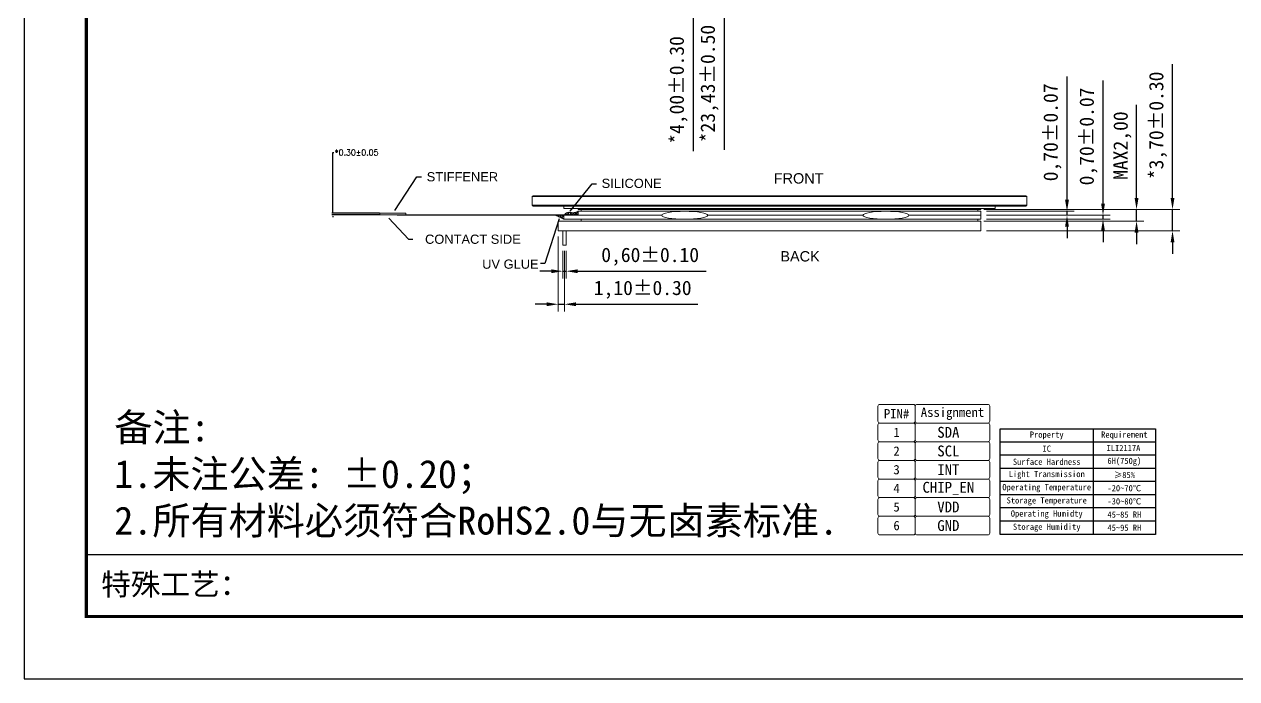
# Model space of a CAD drawing. Header units: millimetres. Extents: x 1950 to 4611, y 2266 to 2867.
# Drawn here: x 3575.6 to 3786.4, y 2517.6 to 2631.3 of the extents above; entities that cross this region are included whole.
import ezdxf

# ---------------------------------------------------------------- set-up
doc = ezdxf.new("R2010")
doc.units = ezdxf.units.MM
for name, color, linetype, lineweight in [('BACKLIGHT', 7, 'Continuous', 20), ('Cover Lens', 152, 'Continuous', 0), ('FPC', 30, 'Continuous', 0), ('LCD', 4, 'Continuous', 20), ('OCA', 3, 'Continuous', 0), ('PCB', 102, 'Continuous', 20), ('Sensor', 6, 'Continuous', 0), ('silicone', 193, 'Continuous', 20), ('TEXT', 7, 'Continuous', 30), ('UV GLUE', 237, 'Continuous', 20)]:
    doc.layers.add(name, color=color, linetype=linetype, lineweight=lineweight)
doc.layers.add('Dim', color=4, linetype='Continuous')
doc.styles.add('Arial', font='arial.ttf')
doc.styles.get("Standard").update_dxf_attribs({"font": 'txt.shx', "bigfont": 'gbcbig.shx'})
doc.styles.add('宋体', font='')
doc.styles.get('宋体').set_extended_font_data('SimSun')
doc.dimstyles.new('DIM', dxfattribs={"dimtxt": 2.5, "dimasz": 2, "dimexe": 1.25, "dimexo": 1, "dimgap": 1, "dimtad": 1, "dimzin": 1, "dimtxsty": '宋体', "dimcen": 2.5, "dimazin": 0, "dimtfac": 1, "dimtmove": 0, "dimatfit": 3, "dimfxl": 0, "dimlwe": 0, "dimarcsym": 0})
doc.dimstyles.get("Standard").update_dxf_attribs({"dimtxt": 1, "dimasz": 0.18, "dimexe": 0.18, "dimexo": 0.0625, "dimgap": 0.09, "dimtad": 0, "dimtih": 1, "dimtoh": 1, "dimdec": 4, "dimzin": 0, "dimdsep": 46, "dimtxsty": 'Standard', "dimcen": 0.09, "dimadec": 0, "dimazin": 0, "dimtfac": 1, "dimtdec": 4, "dimtofl": 0, "dimtmove": 0, "dimatfit": 3, "dimfxl": 0, "dimtolj": 1, "dimtzin": 0, "dimarcsym": 0})

# ---------------------------------------------------------------- blocks, each defined once
blk = doc.blocks.new('*D32')
at = {"layer": 'Defpoints', "color": 0}
for p in [(3690.47, 2657.95), (3685.45, 2634.52), (3697.26, 2634.52)]:
    blk.add_point(p, dxfattribs=at)
at = {"layer": 'Dim', "color": 0, "lineweight": 0}
for p, q in [((3691.47, 2657.95), (3698.51, 2657.95)), ((3686.45, 2634.52), (3698.51, 2634.52))]:
    blk.add_line(p, q, dxfattribs=at)
at = {"layer": 'Dim', "color": 0, "lineweight": -2}
for p, q in [((3697.26, 2655.95), (3697.26, 2636.52)), ((3697.26, 2634.52), (3697.26, 2609.5))]:
    blk.add_line(p, q, dxfattribs=at)
at = {"layer": 'Dim', "color": 0}
for points in [[(3696.92, 2655.95), (3697.59, 2655.95), (3697.26, 2657.95)], [(3696.92, 2636.52), (3697.59, 2636.52), (3697.26, 2634.52)]]:
    blk.add_solid(points, dxfattribs=at)
at = {"layer": 'Dim', "color": 0, "insert": (3694.73, 2621.01), "char_height": 2.5, "attachment_point": 5, "rotation": 90, "style": '宋体'}
blk.add_mtext('{\\C2;*}23,43%%P0.50', dxfattribs=at)
blk = doc.blocks.new('*D33')
at = {"layer": 'Defpoints', "color": 0}
for p in [(3685.65, 2638.52), (3685.45, 2634.52), (3691.86, 2634.52)]:
    blk.add_point(p, dxfattribs=at)
at = {"layer": 'Dim', "color": 0, "lineweight": -2}
for p, q in [((3691.86, 2640.52), (3691.86, 2642.52)), ((3691.86, 2638.52), (3691.86, 2634.52)), ((3691.86, 2632.52), (3691.86, 2609.27))]:
    blk.add_line(p, q, dxfattribs=at)
at = {"layer": 'Dim', "color": 0, "lineweight": 0}
for p, q in [((3686.65, 2638.52), (3693.11, 2638.52)), ((3686.45, 2634.52), (3693.11, 2634.52))]:
    blk.add_line(p, q, dxfattribs=at)
at = {"layer": 'Dim', "color": 0}
for points in [[(3691.53, 2640.52), (3692.2, 2640.52), (3691.86, 2638.52)], [(3691.53, 2632.52), (3692.2, 2632.52), (3691.86, 2634.52)]]:
    blk.add_solid(points, dxfattribs=at)
at = {"layer": 'Dim', "color": 0, "insert": (3689.34, 2619.9), "char_height": 2.5, "attachment_point": 5, "rotation": 90, "style": '宋体'}
blk.add_mtext('{\\C2;*}4,00%%P0.30', dxfattribs=at)
blk = doc.blocks.new('特性参数')
at = {"layer": 'Dim', "flags": 128}
for points in [[(-62.5, 31.82), (-62.5, 42.43), (0, 42.43), (0, 31.82)], [(-25, 42.43), (-25, 31.82)], [(0, 37.13), (-62.5, 37.13)], [(0, 31.82), (0, 0), (-62.5, 0), (-62.5, 31.82)], [(0, 31.82), (-62.5, 31.82)], [(-25, 31.82), (-25, 0)], [(0, 26.52), (-62.5, 26.52)], [(0, 21.21), (-62.5, 21.21)], [(0, 15.91), (-62.5, 15.91)], [(0, 10.61), (-62.5, 10.61)], [(0, 5.3), (-62.5, 5.3)]]:
    blk.add_lwpolyline(points, dxfattribs=at)
at = {"layer": 'Dim', "width": 9.326163987900191e-14, "attachment_point": 5, "style": '宋体'}
for s, insert, char_height in [('Property', (-43.75, 39.78), 2.5), ('Requirement', (-12.5, 39.78), 2.5001), ('IC', (-43.75, 34.47), 2.5), ('Surface Hardness', (-43.75, 29.17), 2.5001), ('Light Transmission', (-43.75, 23.87), 2.5001), ('Operating Temperature', (-43.75, 18.56), 2.5001), ('Storage Temperature', (-43.75, 13.26), 2.5001), ('Operating Humidty', (-43.75, 7.96), 2.5001), ('Storage Humidity', (-43.75, 2.65), 2.5001)]:
    blk.add_mtext(s, dxfattribs=dict(at, insert=insert, char_height=char_height))
blk = doc.blocks.new('工程图框')
at = {"color": 4}
blk.add_lwpolyline([(-525, 0), (0, 0), (0, 371.25), (-525, 371.25)], close=True, dxfattribs=at)
at = {"const_width": 0.625}
blk.add_lwpolyline([(-512.5, 12.5), (-12.5, 12.5), (-12.5, 358.75), (-512.5, 358.75)], close=True, dxfattribs=at)
at = {"color": 0}
blk.add_lwpolyline([(-512.5, 25), (-51.56, 25)], dxfattribs=at)
at = {"color": 1, "insert": (-512.5, 18.75), "char_height": 4.375, "width": 4.884981308350689e-13, "attachment_point": 4, "style": '宋体'}
blk.add_mtext('{\\fSimSun|b0|i0|c134|p2; 特殊工艺：}', dxfattribs=at)
blk = doc.blocks.new('*D127')
at = {"layer": 'Defpoints', "color": 0}
for p in [(3629.24, 2598.47), (3637.4, 2598.47), (3637.4, 2598.17)]:
    blk.add_point(p, dxfattribs=at)
at = {"layer": 'Dim', "color": 0, "lineweight": -2}
for p, q in [((3629.24, 2598.65), (3629.24, 2609.03)), ((3629.24, 2609.03), (3629.42, 2609.03)), ((3637.34, 2598.47), (3629.06, 2598.47)), ((3637.34, 2598.17), (3629.06, 2598.17)), ((3629.24, 2597.99), (3629.24, 2597.81))]:
    blk.add_line(p, q, dxfattribs=at)
at = {"layer": 'Dim', "color": 0}
for points in [[(3629.21, 2598.65), (3629.27, 2598.65), (3629.24, 2598.47)], [(3629.21, 2597.99), (3629.27, 2597.99), (3629.24, 2598.17)]]:
    blk.add_solid(points, dxfattribs=at)
at = {"layer": 'Dim', "color": 0, "lineweight": 15, "insert": (3633.35, 2609.03), "char_height": 1, "attachment_point": 5}
blk.add_mtext('\\A1;*0.30±0.05', dxfattribs=at)
blk = doc.blocks.new('*D128')
at = {"layer": 'Defpoints', "color": 0}
for p in [(3741.9, 2598.82), (3741.9, 2598.12), (3756.88, 2598.82)]:
    blk.add_point(p, dxfattribs=at)
at = {"layer": 'Dim', "color": 0, "lineweight": -2}
for p, q in [((3756.88, 2600.82), (3756.88, 2622.23)), ((3756.88, 2598.12), (3756.88, 2598.82)), ((3756.88, 2596.12), (3756.88, 2594.12))]:
    blk.add_line(p, q, dxfattribs=at)
at = {"layer": 'Dim', "color": 0, "lineweight": 0}
for p, q in [((3742.9, 2598.82), (3758.13, 2598.82)), ((3742.9, 2598.12), (3758.13, 2598.12))]:
    blk.add_line(p, q, dxfattribs=at)
at = {"layer": 'Dim', "color": 0}
for points in [[(3756.54, 2600.82), (3757.21, 2600.82), (3756.88, 2598.82)], [(3756.54, 2596.12), (3757.21, 2596.12), (3756.88, 2598.12)]]:
    blk.add_solid(points, dxfattribs=at)
at = {"layer": 'Dim', "color": 0, "insert": (3754.35, 2612.53), "char_height": 2.5, "attachment_point": 5, "rotation": 90, "style": '宋体'}
blk.add_mtext('0,70%%P0.07', dxfattribs=at)
blk = doc.blocks.new('*D129')
at = {"layer": 'Defpoints', "color": 0}
for p in [(3741.9, 2598.12), (3763.14, 2598.12), (3741.9, 2597.42)]:
    blk.add_point(p, dxfattribs=at)
at = {"layer": 'Dim', "color": 0, "lineweight": -2}
for p, q in [((3763.14, 2600.12), (3763.14, 2621.52)), ((3763.14, 2597.42), (3763.14, 2598.12)), ((3763.14, 2595.42), (3763.14, 2593.42))]:
    blk.add_line(p, q, dxfattribs=at)
at = {"layer": 'Dim', "color": 0, "lineweight": 0}
for p, q in [((3742.9, 2598.12), (3764.39, 2598.12)), ((3742.9, 2597.42), (3764.39, 2597.42))]:
    blk.add_line(p, q, dxfattribs=at)
at = {"layer": 'Dim', "color": 0}
for points in [[(3762.81, 2600.12), (3763.47, 2600.12), (3763.14, 2598.12)], [(3762.81, 2595.42), (3763.47, 2595.42), (3763.14, 2597.42)]]:
    blk.add_solid(points, dxfattribs=at)
at = {"layer": 'Dim', "color": 0, "insert": (3760.62, 2611.82), "char_height": 2.5, "attachment_point": 5, "rotation": 90, "style": '宋体'}
blk.add_mtext('0,70%%P0.07', dxfattribs=at)
blk = doc.blocks.new('*D130')
at = {"layer": 'Defpoints', "color": 0}
for p in [(3741.4, 2599.12), (3768.97, 2599.12), (3741.4, 2597.12)]:
    blk.add_point(p, dxfattribs=at)
at = {"layer": 'Dim', "color": 0, "lineweight": -2}
for p, q in [((3768.97, 2601.12), (3768.97, 2617.34)), ((3768.97, 2597.12), (3768.97, 2599.12)), ((3768.97, 2595.12), (3768.97, 2593.12))]:
    blk.add_line(p, q, dxfattribs=at)
at = {"layer": 'Dim', "color": 0, "lineweight": 0}
for p, q in [((3742.4, 2599.12), (3770.22, 2599.12)), ((3742.4, 2597.12), (3770.22, 2597.12))]:
    blk.add_line(p, q, dxfattribs=at)
at = {"layer": 'Dim', "color": 0}
for points in [[(3768.64, 2601.12), (3769.31, 2601.12), (3768.97, 2599.12)], [(3768.64, 2595.12), (3769.31, 2595.12), (3768.97, 2597.12)]]:
    blk.add_solid(points, dxfattribs=at)
at = {"layer": 'Dim', "color": 0, "insert": (3766.51, 2610.23), "char_height": 2.5, "attachment_point": 5, "rotation": 90, "style": '宋体'}
blk.add_mtext('MAX2,00', dxfattribs=at)
blk = doc.blocks.new('*D131')
at = {"layer": 'Defpoints', "color": 0}
for p in [(3741.4, 2599.12), (3775.23, 2599.12), (3741.9, 2595.42)]:
    blk.add_point(p, dxfattribs=at)
at = {"layer": 'Dim', "color": 0, "lineweight": -2}
for p, q in [((3775.23, 2601.12), (3775.23, 2624.37)), ((3775.23, 2595.42), (3775.23, 2599.12)), ((3775.23, 2593.42), (3775.23, 2591.42))]:
    blk.add_line(p, q, dxfattribs=at)
at = {"layer": 'Dim', "color": 0, "lineweight": 0}
for p, q in [((3742.4, 2599.12), (3776.48, 2599.12)), ((3742.9, 2595.42), (3776.48, 2595.42))]:
    blk.add_line(p, q, dxfattribs=at)
at = {"layer": 'Dim', "color": 0}
for points in [[(3774.9, 2601.12), (3775.56, 2601.12), (3775.23, 2599.12)], [(3774.9, 2593.42), (3775.56, 2593.42), (3775.23, 2595.42)]]:
    blk.add_solid(points, dxfattribs=at)
at = {"layer": 'Dim', "color": 0, "insert": (3772.71, 2613.74), "char_height": 2.5, "attachment_point": 5, "rotation": 90, "style": '宋体'}
blk.add_mtext('{\\C2;*}3,70%%P0.30', dxfattribs=at)
blk = doc.blocks.new('*D132')
at = {"layer": 'Defpoints', "color": 0}
for p in [(3668.4, 2595.42), (3669.5, 2592.92), (3669.5, 2582.66)]:
    blk.add_point(p, dxfattribs=at)
at = {"layer": 'Dim', "color": 0, "lineweight": 0}
for p, q in [((3668.4, 2594.42), (3668.4, 2581.41)), ((3669.5, 2591.92), (3669.5, 2581.41))]:
    blk.add_line(p, q, dxfattribs=at)
at = {"layer": 'Dim', "color": 0, "lineweight": -2}
for p, q in [((3666.4, 2582.66), (3664.4, 2582.66)), ((3668.4, 2582.66), (3669.5, 2582.66)), ((3671.5, 2582.66), (3692.69, 2582.66))]:
    blk.add_line(p, q, dxfattribs=at)
at = {"layer": 'Dim', "color": 0}
for points in [[(3666.4, 2582.99), (3666.4, 2582.32), (3668.4, 2582.66)], [(3671.5, 2582.99), (3671.5, 2582.32), (3669.5, 2582.66)]]:
    blk.add_solid(points, dxfattribs=at)
at = {"layer": 'Dim', "color": 0, "insert": (3683.1, 2585.18), "char_height": 2.5, "attachment_point": 5, "style": '宋体'}
blk.add_mtext('1,10%%P0.30', dxfattribs=at)
blk = doc.blocks.new('*D133')
at = {"layer": 'Defpoints', "color": 0}
for p in [(3669.2, 2592.92), (3669.8, 2592.92), (3669.2, 2588.4)]:
    blk.add_point(p, dxfattribs=at)
at = {"layer": 'Dim', "color": 0, "lineweight": 0}
for p, q in [((3669.2, 2591.92), (3669.2, 2587.15)), ((3669.8, 2591.92), (3669.8, 2587.15))]:
    blk.add_line(p, q, dxfattribs=at)
at = {"layer": 'Dim', "color": 0, "lineweight": -2}
for p, q in [((3667.2, 2588.4), (3665.2, 2588.4)), ((3669.2, 2588.4), (3669.8, 2588.4)), ((3671.8, 2588.4), (3694.12, 2588.4))]:
    blk.add_line(p, q, dxfattribs=at)
at = {"layer": 'Dim', "color": 0}
for points in [[(3667.2, 2588.73), (3667.2, 2588.06), (3669.2, 2588.4)], [(3671.8, 2588.73), (3671.8, 2588.06), (3669.8, 2588.4)]]:
    blk.add_solid(points, dxfattribs=at)
at = {"layer": 'Dim', "color": 0, "insert": (3684.4, 2590.92), "char_height": 2.5, "attachment_point": 5, "style": '宋体'}
blk.add_mtext('0,60%%P0.10', dxfattribs=at)
blk = doc.blocks.new('LCDC1')
at = {"layer": 'silicone', "lineweight": 15}
h = blk.add_hatch(dxfattribs=at)
h.set_pattern_fill('ANSI37', color=256, scale=0.1, angle=90, style=0)
h.set_pattern_definition([(135, (-6315.8873, -829.81545), (-0.224506403, -0.224506403), []), (225, (-6315.8873, -829.81545), (0.224506403, -0.224506403), [])])
edge = h.paths.add_edge_path()
edge.add_spline(control_points=[(-70, 3.4), (-70.29, 3.27), (-70.89, 3.01), (-71.84, 3.38), (-72.25, 2.98), (-72.41, 2.8)], knot_values=[0.124018, 0.124018, 0.124018, 0.124018, 1.061853, 2.045923, 2.712219, 2.712219, 2.712219, 2.712219], degree=3, periodic=0)
edge.add_line((-72.41, 2.8), (-71.13, 2.8))
edge.add_line((-71.13, 2.8), (-71.13, 2.7))
edge.add_line((-71.13, 2.7), (-70, 2.7))
edge.add_line((-70, 2.7), (-70, 3.4))
at = {"layer": 'UV GLUE', "lineweight": 15}
h = blk.add_hatch(dxfattribs=at)
h.set_pattern_fill('ANSI37', color=2, scale=0.1, angle=90, style=0)
h.set_pattern_definition([(45, (5456.79496, -805.56605), (0.224506403, -0.224506403), []), (315, (5456.79496, -805.56605), (-0.224506403, -0.224506403), [])])
h.paths.add_polyline_path([(-72.5, 2.7), (-74.02, 2.7), (-72.5, 2)])
at = {"layer": 'BACKLIGHT', "lineweight": 15}
blk.add_lwpolyline([(-73.5, 1.7), (0, 1.7), (0, 0), (-73.5, 0)], close=True, dxfattribs=at)
at = {"layer": 'FPC', "lineweight": 0}
for p, q in [((-71.13, 2.8), (-104.5, 2.8)), ((-104.5, 2.75), (-104.5, 2.8)), ((-104.5, 2.8), (-103.5, 2.8)), ((-104.5, 2.75), (-101.5, 2.75)), ((-101.5, 2.75), (-101.5, 2.7)), ((-101.5, 2.7), (-71.13, 2.7)), ((-71.13, 2.8), (-71.13, 2.7))]:
    blk.add_line(p, q, dxfattribs=at)
at = {"layer": 'FPC'}
blk.add_lwpolyline([(-104.5, 2.8), (-104.5, 3.05), (-100, 3.05), (-100, 2.8)], close=True, dxfattribs=at)
at = {"layer": 'LCD', "lineweight": 15}
for p, q in [((-72.5, 2), (-72.5, 2.7)), ((-55.5, 2.7), (-72.5, 2.7)), ((-70, 2.7), (-70, 3.4)), ((0, 3.4), (-70, 3.4)), ((-69.5, 3.4), (-69.5, 3.7)), ((-0.5, 3.7), (-69.5, 3.7)), ((-20.5, 2.7), (-47.5, 2.7)), ((0, 2.7), (-12.5, 2.7)), ((-0.5, 3.7), (-0.5, 3.4)), ((0, 2), (0, 3.4)), ((0, 2), (-72.5, 2)), ((-69.5, 1.7), (-69.5, 2)), ((-0.5, 1.7), (-69.5, 1.7)), ((-0.5, 2), (-0.5, 1.7))]:
    blk.add_line(p, q, dxfattribs=at)
at = {"layer": 'LCD', "ltscale": 0.1}
blk.add_line((-72.5, 2.7), (-72.5, 2), dxfattribs=at)
at = {"layer": 'LCD', "lineweight": 15}
for centre in [(-51.5, 2.7), (-16.5, 2.7)]:
    blk.add_ellipse(centre, major_axis=(-4, 0), ratio=0.175, dxfattribs=at)
at = {"layer": 'PCB', "lineweight": 15}
blk.add_lwpolyline([(-72.1, 0), (-72.7, 0), (-72.7, -2.5), (-72.1, -2.5)], close=True, dxfattribs=at)
at = {"layer": 'silicone', "lineweight": 15}
blk.add_spline([(-72.5, 2.7), (-71.88, 3.2), (-70.9, 3.14), (-70, 3.4)], degree=3, dxfattribs=at)
at = {"layer": 'UV GLUE', "color": 2, "lineweight": 15}
blk.add_line((-72.5, 2), (-74.02, 2.7), dxfattribs=at)

msp = doc.modelspace()

# ---------------------------------------------------------------- linework, layer by layer
at = {"layer": 'Cover Lens'}
for p, q in [((3749.89925, 2601.36823), (3663.89925, 2601.36823)), ((3749.89925, 2599.86823), (3663.89925, 2599.86823))]:
    msp.add_line(p, q, dxfattribs=at)
msp.add_lwpolyline([(3749.89925, 2601.36823), (3749.89925, 2599.86823), (3749.74925, 2599.71823), (3664.04925, 2599.71823), (3663.89925, 2599.86823), (3663.89925, 2601.36823), (3664.04925, 2601.51823), (3749.74925, 2601.51823)], close=True, dxfattribs=at)
at = {"layer": 'Dim', "lineweight": 0}
for points in [[(3724.32886, 2562.00446), (3730.16086, 2562.00446, 0.414213562), (3730.48486, 2562.32846), (3730.48486, 2564.92046, 0.414213562), (3730.16086, 2565.24446), (3724.32886, 2565.24446, 0.414213562), (3724.00486, 2564.92046), (3724.00486, 2562.32846, 0.414213562)], [(3743.12086, 2562.00446), (3730.80886, 2562.00446, -0.414213562), (3730.48486, 2562.32846), (3730.48486, 2564.92046, -0.414213562), (3730.80886, 2565.24446), (3743.12086, 2565.24446, -0.414213562), (3743.44486, 2564.92046), (3743.44486, 2562.32846, -0.414213562)], [(3724.32886, 2558.76446), (3730.16086, 2558.76446, 0.414213562), (3730.48486, 2559.08846), (3730.48486, 2561.68046, 0.414213562), (3730.16086, 2562.00446), (3724.32886, 2562.00446, 0.414213562), (3724.00486, 2561.68046), (3724.00486, 2559.08846, 0.414213562)], [(3743.12086, 2558.76446), (3730.80886, 2558.76446, -0.414213562), (3730.48486, 2559.08846), (3730.48486, 2561.68046, -0.414213562), (3730.80886, 2562.00446), (3743.12086, 2562.00446, -0.414213562), (3743.44486, 2561.68046), (3743.44486, 2559.08846, -0.414213562)], [(3724.32886, 2555.52446), (3730.16086, 2555.52446, 0.414213562), (3730.48486, 2555.84846), (3730.48486, 2558.44046, 0.414213562), (3730.16086, 2558.76446), (3724.32886, 2558.76446, 0.414213562), (3724.00486, 2558.44046), (3724.00486, 2555.84846, 0.414213562)], [(3743.12086, 2555.52446), (3730.80886, 2555.52446, -0.414213562), (3730.48486, 2555.84846), (3730.48486, 2558.44046, -0.414213562), (3730.80886, 2558.76446), (3743.12086, 2558.76446, -0.414213562), (3743.44486, 2558.44046), (3743.44486, 2555.84846, -0.414213562)], [(3724.32886, 2552.28446), (3730.16086, 2552.28446, 0.414213562), (3730.48486, 2552.60846), (3730.48486, 2555.20046, 0.414213562), (3730.16086, 2555.52446), (3724.32886, 2555.52446, 0.414213562), (3724.00486, 2555.20046), (3724.00486, 2552.60846, 0.414213562)], [(3743.12086, 2552.28446), (3730.80886, 2552.28446, -0.414213562), (3730.48486, 2552.60846), (3730.48486, 2555.20046, -0.414213562), (3730.80886, 2555.52446), (3743.12086, 2555.52446, -0.414213562), (3743.44486, 2555.20046), (3743.44486, 2552.60846, -0.414213562)], [(3724.32886, 2549.04446), (3730.16086, 2549.04446, 0.414213562), (3730.48486, 2549.36846), (3730.48486, 2551.96046, 0.414213562), (3730.16086, 2552.28446), (3724.32886, 2552.28446, 0.414213562), (3724.00486, 2551.96046), (3724.00486, 2549.36846, 0.414213562)], [(3743.12086, 2549.04446), (3730.80886, 2549.04446, -0.414213562), (3730.48486, 2549.36846), (3730.48486, 2551.96046, -0.414213562), (3730.80886, 2552.28446), (3743.12086, 2552.28446, -0.414213562), (3743.44486, 2551.96046), (3743.44486, 2549.36846, -0.414213562)], [(3724.32886, 2545.80446), (3730.16086, 2545.80446, 0.414213562), (3730.48486, 2546.12846), (3730.48486, 2548.72046, 0.414213562), (3730.16086, 2549.04446), (3724.32886, 2549.04446, 0.414213562), (3724.00486, 2548.72046), (3724.00486, 2546.12846, 0.414213562)], [(3743.12086, 2545.80446), (3730.80886, 2545.80446, -0.414213562), (3730.48486, 2546.12846), (3730.48486, 2548.72046, -0.414213562), (3730.80886, 2549.04446), (3743.12086, 2549.04446, -0.414213562), (3743.44486, 2548.72046), (3743.44486, 2546.12846, -0.414213562)], [(3724.32886, 2542.56446), (3730.16086, 2542.56446, 0.414213562), (3730.48486, 2542.88846), (3730.48486, 2545.48046, 0.414213562), (3730.16086, 2545.80446), (3724.32886, 2545.80446, 0.414213562), (3724.00486, 2545.48046), (3724.00486, 2542.88846, 0.414213562)], [(3743.12086, 2542.56446), (3730.80886, 2542.56446, -0.414213562), (3730.48486, 2542.88846), (3730.48486, 2545.48046, -0.414213562), (3730.80886, 2545.80446), (3743.12086, 2545.80446, -0.414213562), (3743.44486, 2545.48046), (3743.44486, 2542.88846, -0.414213562)]]:
    msp.add_lwpolyline(points, format="xyb", close=True, dxfattribs=at)
at = {"layer": 'OCA'}
msp.add_lwpolyline([(3741.89925, 2599.31823), (3741.89925, 2599.11823), (3671.89925, 2599.11823), (3671.89925, 2599.31823)], close=True, dxfattribs=at)
at = {"layer": 'Sensor'}
msp.add_lwpolyline([(3744.39925, 2599.71823), (3744.39925, 2599.31823), (3669.39925, 2599.31823), (3669.39925, 2599.71823)], close=True, dxfattribs=at)

# ---------------------------------------------------------------- block references
at = {"lineweight": 0, "xscale": 0.864, "yscale": 0.864, "zscale": 0.864}
msp.add_blockref('工程图框', (4029.16226, 2517.57298), dxfattribs=at)
at = {"layer": 'Dim', "lineweight": 0, "xscale": 0.432, "yscale": 0.432, "zscale": 0.432}
msp.add_blockref('特性参数', (3772.25375, 2542.6657), dxfattribs=at)
at = {"layer": 'LCD'}
msp.add_blockref('LCDC1', (3741.89925, 2595.41823), dxfattribs=at)

# ---------------------------------------------------------------- texts
at = {"layer": 'Dim', "lineweight": 0, "style": '宋体'}
for s, insert, char_height, attachment_point in [('备注:\\P1.未注公差: ±0.20；\\P2.所有材料必须符合{\\C1;RoHS2.0}与{\\C2;无卤素}标准.', (3591.22226, 2542.08898), 4.86, 7), ('PIN#', (3727.24486, 2563.62446), 1.62, 5), ('Assignment', (3736.96486, 2563.62446), 1.62, 5), ('1', (3727.24486, 2560.38446), 1.62, 5), ('{\\H1.1667x;\\C1;SDA}', (3736.25253, 2560.38446), 1.62, 5), ('2', (3727.24486, 2557.14446), 1.62, 5), ('{\\H1.1667x;\\C1;SCL}', (3736.25253, 2557.14446), 1.62, 5), ('3', (3727.24486, 2553.90446), 1.62, 5), ('{\\H1.1667x;\\C1;INT}', (3736.25253, 2553.90446), 1.62, 5), ('4', (3727.24486, 2550.66446), 1.62, 5), ('{\\H1.1667x;\\C1;CHIP_EN}', (3736.25253, 2550.66446), 1.62, 5), ('5', (3727.24486, 2547.42446), 1.62, 5), ('{\\H1.1667x;\\C1;VDD}', (3736.25253, 2547.42446), 1.62, 5), ('6', (3727.24486, 2544.18446), 1.62, 5), ('{\\H1.1667x;\\C1;GND}', (3736.25253, 2544.18446), 1.62, 5)]:
    msp.add_mtext(s, dxfattribs=dict(at, insert=insert, char_height=char_height, attachment_point=attachment_point))
at = {"layer": 'Dim', "color": 1, "lineweight": 0, "insert": (3766.69367, 2557.66915), "char_height": 1.080034, "width": 4.028902842772882e-14, "attachment_point": 5, "style": '宋体'}
msp.add_mtext('ILI2117A', dxfattribs=at)
at = {"layer": 'Dim', "lineweight": 0, "char_height": 1.080034, "width": 4.028902842772882e-14, "attachment_point": 5, "style": '宋体'}
for s, insert in [('6H(750g)', (3766.85358, 2555.26737)), ('≥85%', (3766.85358, 2552.97616)), ('-20~70℃', (3766.85358, 2550.68495)), ('-30~80℃', (3766.85358, 2548.39373)), ('45~85 RH', (3766.85358, 2546.10252)), ('45~95 RH', (3766.85358, 2543.8113))]:
    msp.add_mtext(s, dxfattribs=dict(at, insert=insert))
at = {"layer": 'TEXT', "lineweight": 20, "style": 'Arial'}
for s, insert, char_height, width, attachment_point in [('\\A1;STIFFENER ', (3645.54327, 2605.6137), 1.6, 35.0546372, 1), ('SILICONE', (3686.39489, 2604.47278), 1.6, 35.0546372, 3), ('FRONT', (3714.54561, 2603.61051), 1.8, 17.5273186, 9), ('CONTACT SIDE', (3661.89384, 2594.7604), 1.6, 35.0546372, 3), ('BACK', (3713.88244, 2590.06288), 1.8, 17.5273186, 9), ('UV GLUE', (3665.00224, 2590.42949), 1.6, 35.0546372, 3)]:
    msp.add_mtext(s, dxfattribs=dict(at, insert=insert, char_height=char_height, width=width, attachment_point=attachment_point))

# ---------------------------------------------------------------- dimensions: what is measured, and where the dimension line sits
at = {"layer": 'Dim', "color": 1}
dim = msp.add_linear_dim(base=(3697.25511, 2634.52453), p1=(3690.47492, 2657.9507), p2=(3685.44925, 2634.52453), angle=90, text='{\\C2;*}<>%%P0.50', dimstyle='DIM', dxfattribs=at)
dim.commit()
dim.dimension.update_dxf_attribs({"geometry": '*D32', "text_midpoint": (3697.25511, 2621.01064), "dimtype": 160})
at = {"layer": 'Dim'}
dim = msp.add_linear_dim(base=(3691.86217, 2634.52453), p1=(3685.64925, 2638.52453), p2=(3685.44925, 2634.52453), angle=90, text='{\\C2;*}<>%%P0.30', dimstyle='DIM', dxfattribs=at)
dim.commit()
dim.dimension.update_dxf_attribs({"geometry": '*D33', "text_midpoint": (3689.34133, 2619.89953)})
for base, p1, p2, angle, text, picture, middle in [((3775.22954, 2599.11823), (3741.89925, 2595.41823), (3741.39925, 2599.11823), 90, '{\\C2;*}<>%%P0.30', '*D131', (3775.22954, 2613.74323)), ((3756.87555, 2598.81823), (3741.89925, 2598.11823), (3741.89925, 2598.81823), 270, '<>%%P0.07', '*D128', (3756.87555, 2612.5335)), ((3763.14105, 2598.11823), (3741.89925, 2597.41823), (3741.89925, 2598.11823), 270, '<>%%P0.07', '*D129', (3763.14105, 2611.81961)), ((3768.97304, 2599.11823), (3741.39925, 2597.11823), (3741.39925, 2599.11823), 270, 'MAX<>', '*D130', (3768.97304, 2610.22934))]:
    dim = msp.add_linear_dim(base=base, p1=p1, p2=p2, angle=angle, text=text, dimstyle='DIM', dxfattribs=at)
    dim.commit()
    dim.dimension.update_dxf_attribs({"geometry": picture, "text_midpoint": middle, "dimtype": 160})
at = {"layer": 'Dim', "lineweight": 15}
dim = msp.add_linear_dim(base=(3629.24365, 2598.46823), p1=(3637.39925, 2598.16823), p2=(3637.39925, 2598.46823), angle=90, text='*<>', dimstyle='Standard', override={"dimdec": 2, "dimzin": 1, "dimazin": 0, "dimtol": 1, "dimlim": 0, "dimtp": 0.05, "dimtm": 0.05, "dimtfac": 1, "dimtdec": 2, "dimfxl": 0.5}, dxfattribs=at)
dim.commit()
dim.dimension.update_dxf_attribs({"geometry": '*D127', "text_midpoint": (3633.34698, 2609.03489), "dimtype": 160})
at = {"layer": 'Dim'}
dim = msp.add_linear_dim(base=(3669.49925, 2582.65814), p1=(3668.39925, 2595.41823), p2=(3669.49925, 2592.91823), text='<>%%P0.30', dimstyle='DIM', dxfattribs=at)
dim.commit()
dim.dimension.update_dxf_attribs({"geometry": '*D132', "text_midpoint": (3683.09647, 2585.17897)})
dim = msp.add_linear_dim(base=(3669.19925, 2588.39689), p1=(3669.79925, 2592.91823), p2=(3669.19925, 2592.91823), text='<>%%P0.10', dimstyle='DIM', dxfattribs=at)
dim.commit()
dim.dimension.update_dxf_attribs({"geometry": '*D133', "text_midpoint": (3684.40342, 2588.39689), "dimtype": 160})

# ---------------------------------------------------------------- leaders
at = {"layer": 'Dim', "lineweight": 15}
for points in [[(3639.99074, 2598.97062), (3643.84446, 2604.77654), (3644.60943, 2604.77654)], [(3670.49626, 2598.81004), (3674.29305, 2603.56214), (3675.05802, 2603.56214)], [(3638.96242, 2597.6082), (3642.35106, 2593.98882), (3643.11602, 2593.98882)], [(3668.60322, 2597.48225), (3666.10995, 2589.75749), (3665.34498, 2589.75749)]]:
    msp.add_leader(points, dimstyle='Standard', override={"dimscale": 0.77, "dimdec": 2, "dimzin": 1, "dimazin": 0, "dimtdec": 2}, dxfattribs=at)

doc.saveas('drawing.dxf')
